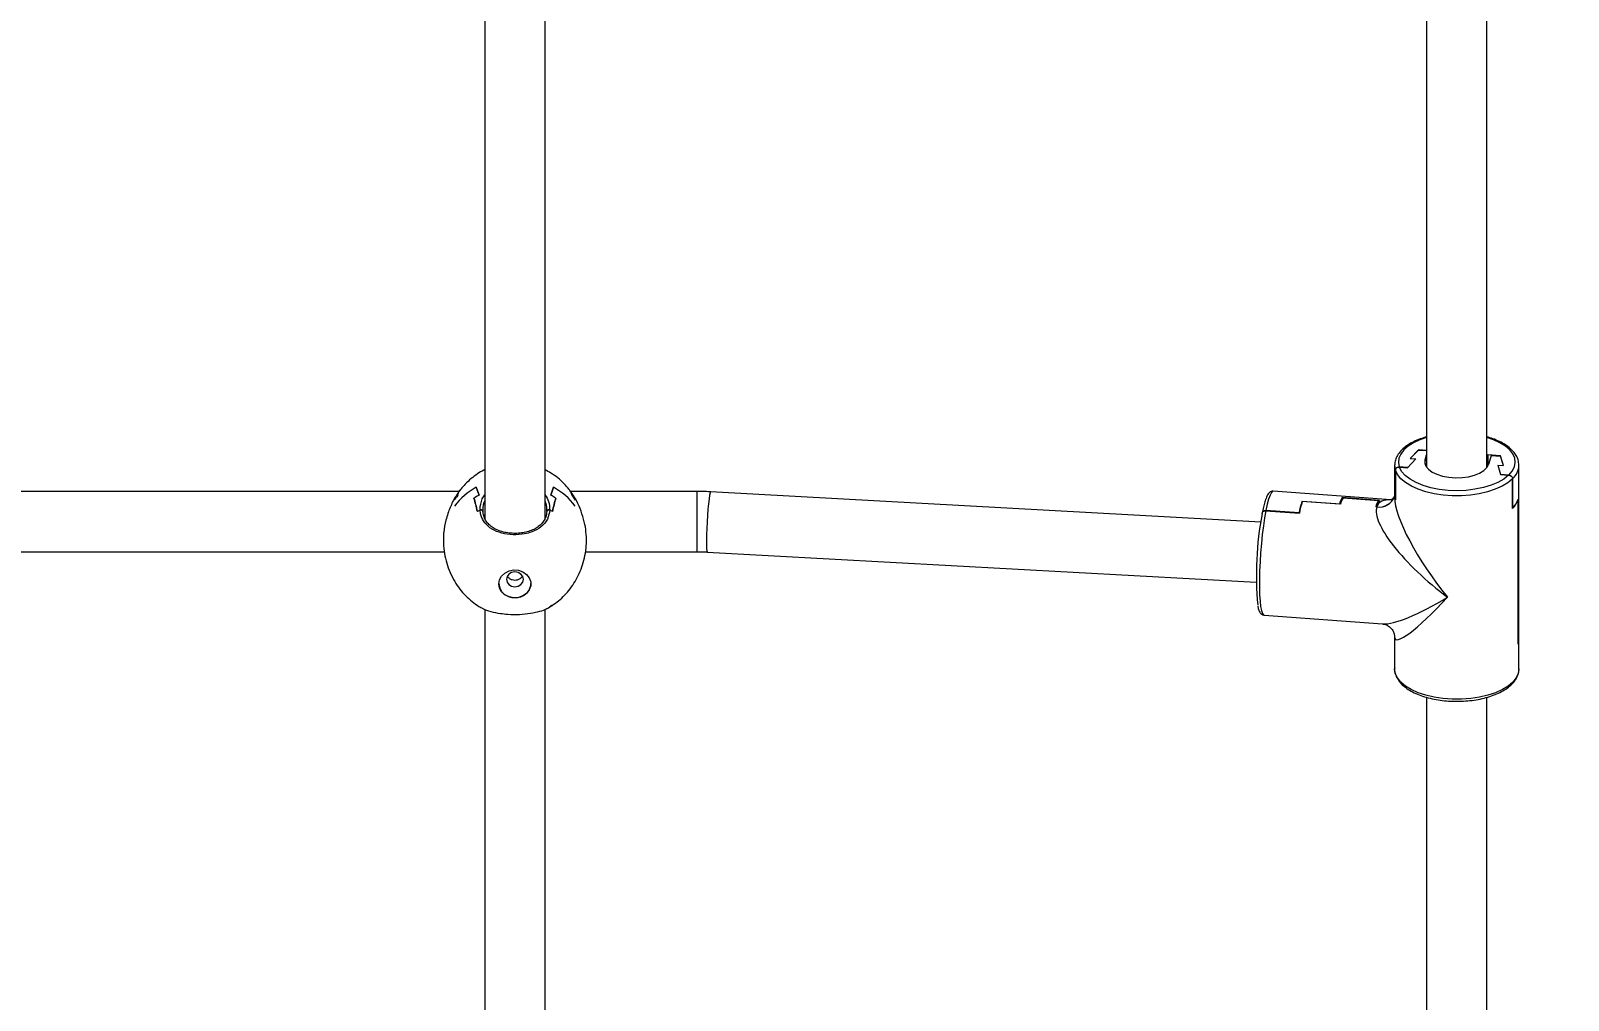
# Model space of a CAD drawing. Header units: millimetres. Extents: x -4213 to 6276, y -6120 to 3870.
# Drawn here: x -298.3 to 109.8, y -1701.8 to -1444.6 of the extents above; entities that cross this region are included whole.
import ezdxf

# ---------------------------------------------------------------- set-up
doc = ezdxf.new("R2010")
doc.units = ezdxf.units.MM
for name, color, linetype in [('DIKOM_ОБЪЕКТ', 7, 'Continuous'), ('DIKOM_РАЗМЕР_ЗОНА', 7, 'Continuous'), ('DIKOM_РАЗМЕР_ОБЪЕКТА', 7, 'Continuous')]:
    doc.layers.add(name, color=color, linetype=linetype)
doc.styles.add('style1', font='arial.ttf', dxfattribs={"width": 0.8})
doc.dimstyles.new('1-50', dxfattribs={"dimtxt": 300, "dimasz": 200, "dimexe": 100, "dimexo": 0, "dimgap": 100, "dimtad": 1, "dimtxsty": 'style1', "dimcen": 200, "dimclrd": 7, "dimclre": 7, "dimclrt": 7, "dimadec": 1, "dimazin": 2, "dimtfac": 1, "dimtmove": 0, "dimatfit": 2, "dimfxl": 0, "dimlwd": 25, "dimlwe": 18, "dimarcsym": 0})

# ---------------------------------------------------------------- blocks, each defined once
blk = doc.blocks.new('*D10')
at = {"layer": 'Defpoints', "color": 0, "transparency": 16777216}
for p in [(-1727.86, 1809.48), (-15.26, -2213.81), (5045.73, -2213.81)]:
    blk.add_point(p, dxfattribs=at)
at = {"layer": 'DIKOM_РАЗМЕР_ОБЪЕКТА', "color": 7, "lineweight": 18, "transparency": 16777216}
for p, q in [((-1727.86, 1809.48), (5145.73, 1809.48)), ((-15.26, -2213.81), (5145.73, -2213.81))]:
    blk.add_line(p, q, dxfattribs=at)
at = {"layer": 'DIKOM_РАЗМЕР_ОБЪЕКТА', "color": 7, "lineweight": 25, "transparency": 16777216}
blk.add_line((5045.73, 1609.48), (5045.73, -2013.81), dxfattribs=at)
at = {"layer": 'DIKOM_РАЗМЕР_ОБЪЕКТА', "color": 7, "transparency": 16777216}
for points in [[(5012.4, 1609.48), (5079.07, 1609.48), (5045.73, 1809.48)], [(5012.4, -2013.81), (5079.07, -2013.81), (5045.73, -2213.81)]]:
    blk.add_solid(points, dxfattribs=at)
at = {"layer": 'DIKOM_РАЗМЕР_ОБЪЕКТА', "color": 7, "transparency": 16777216, "insert": (4792.56, -133.86), "char_height": 300, "attachment_point": 5, "rotation": 90, "style": 'style1'}
blk.add_mtext('4000', dxfattribs=at)
blk = doc.blocks.new('*D11')
at = {"layer": 'Defpoints', "color": 0, "transparency": 16777216}
for p in [(-2152.13, 1385.22), (2355.18, -47.82), (2355.18, -4950.7)]:
    blk.add_point(p, dxfattribs=at)
at = {"layer": 'DIKOM_РАЗМЕР_ОБЪЕКТА', "color": 7, "lineweight": 18, "transparency": 16777216}
for p, q in [((-2152.13, 1385.22), (-2152.13, -5050.7)), ((2355.18, -47.82), (2355.18, -5050.7))]:
    blk.add_line(p, q, dxfattribs=at)
at = {"layer": 'DIKOM_РАЗМЕР_ОБЪЕКТА', "color": 7, "lineweight": 25, "transparency": 16777216}
blk.add_line((-1952.13, -4950.7), (2155.18, -4950.7), dxfattribs=at)
at = {"layer": 'DIKOM_РАЗМЕР_ОБЪЕКТА', "color": 7, "transparency": 16777216}
for points in [[(-1952.13, -4917.36), (-1952.13, -4984.03), (-2152.13, -4950.7)], [(2155.18, -4917.36), (2155.18, -4984.03), (2355.18, -4950.7)]]:
    blk.add_solid(points, dxfattribs=at)
at = {"layer": 'DIKOM_РАЗМЕР_ОБЪЕКТА', "color": 7, "transparency": 16777216, "insert": (229.85, -4697.52), "char_height": 300, "attachment_point": 5, "style": 'style1'}
blk.add_mtext('4500', dxfattribs=at)
blk = doc.blocks.new('*D12')
at = {"layer": 'Defpoints', "color": 0, "transparency": 16777216}
for p in [(-2081.42, 3870.14), (324.17, -3713.81), (6175.91, -3713.81)]:
    blk.add_point(p, dxfattribs=at)
at = {"layer": 'DIKOM_РАЗМЕР_ЗОНА', "color": 7, "lineweight": 18, "transparency": 16777216}
for p, q in [((-2081.42, 3870.14), (6275.91, 3870.14)), ((324.17, -3713.81), (6275.91, -3713.81))]:
    blk.add_line(p, q, dxfattribs=at)
at = {"layer": 'DIKOM_РАЗМЕР_ЗОНА', "color": 7, "lineweight": 25, "transparency": 16777216}
blk.add_line((6175.91, 3670.14), (6175.91, -3513.81), dxfattribs=at)
at = {"layer": 'DIKOM_РАЗМЕР_ЗОНА', "color": 7, "transparency": 16777216}
for points in [[(6142.57, 3670.14), (6209.24, 3670.14), (6175.91, 3870.14)], [(6142.57, -3513.81), (6209.24, -3513.81), (6175.91, -3713.81)]]:
    blk.add_solid(points, dxfattribs=at)
at = {"layer": 'DIKOM_РАЗМЕР_ЗОНА', "color": 7, "transparency": 16777216, "insert": (5922.73, -112.66), "char_height": 300, "attachment_point": 5, "rotation": 90, "style": 'style1'}
blk.add_mtext('7600', dxfattribs=at)
blk = doc.blocks.new('*D13')
at = {"layer": 'Defpoints', "color": 0, "transparency": 16777216}
for p in [(-4212.78, 1738.76), (3855.18, -47.82), (3855.18, -6019.79)]:
    blk.add_point(p, dxfattribs=at)
at = {"layer": 'DIKOM_РАЗМЕР_ЗОНА', "color": 7, "lineweight": 18, "transparency": 16777216}
for p, q in [((-4212.78, 1738.76), (-4212.78, -6119.79)), ((3855.18, -47.82), (3855.18, -6119.79))]:
    blk.add_line(p, q, dxfattribs=at)
at = {"layer": 'DIKOM_РАЗМЕР_ЗОНА', "color": 7, "lineweight": 25, "transparency": 16777216}
blk.add_line((-4012.78, -6019.79), (3655.18, -6019.79), dxfattribs=at)
at = {"layer": 'DIKOM_РАЗМЕР_ЗОНА', "color": 7, "transparency": 16777216}
for points in [[(-4012.78, -5986.46), (-4012.78, -6053.13), (-4212.78, -6019.79)], [(3655.18, -5986.46), (3655.18, -6053.13), (3855.18, -6019.79)]]:
    blk.add_solid(points, dxfattribs=at)
at = {"layer": 'DIKOM_РАЗМЕР_ЗОНА', "color": 7, "transparency": 16777216, "insert": (310.33, -5766.62), "char_height": 300, "attachment_point": 5, "style": 'style1'}
blk.add_mtext('8100', dxfattribs=at)

msp = doc.modelspace()

# ---------------------------------------------------------------- linework, layer by layer
at = {"layer": 'DIKOM_ОБЪЕКТ', "color": 7, "linetype": 'Continuous', "lineweight": 15}
for p, q in [((-177.821, -1336.847), (-177.821, -1574.026)), ((-161.821, -1574.011), (-161.821, -1336.85)), ((72.179, -1360.171), (72.179, -1560.462)), ((88.179, -1560.462), (88.179, -1360.176)), ((67.058, -1560.564), (69.301, -1558.246)), ((70.046, -1555.817), (67.818, -1558.136)), ((70.016, -1555.864), (67.818, -1558.136)), ((67.818, -1558.136), (69.301, -1558.246)), ((70.016, -1555.864), (72.179, -1556.025)), ((72.179, -1555.975), (70.046, -1555.817)), ((70.046, -1555.867), (70.046, -1555.817)), ((71.773, -1558.429), (72.179, -1557.108)), ((71.773, -1559.673), (71.773, -1558.429)), ((91.801, -1557.427), (88.438, -1557.178)), ((88.438, -1557.178), (88.438, -1560.038)), ((89.314, -1557.293), (88.584, -1559.673)), ((89.314, -1557.293), (91.801, -1557.477)), ((92.539, -1559.966), (91.801, -1557.427)), ((91.801, -1557.477), (91.801, -1557.427)), ((92.539, -1559.966), (91.801, -1557.477)), ((63.681, -1559.786), (63.679, -1559.922)), ((63.679, -1559.922), (63.679, -1567.674)), ((63.869, -1561.149), (63.869, -1568.901)), ((63.885, -1569.039), (63.885, -1561.2)), ((67.103, -1560.518), (64.908, -1560.355)), ((64.926, -1560.406), (67.058, -1560.564)), ((91.056, -1559.856), (92.539, -1559.966)), ((91.056, -1559.856), (91.809, -1562.396)), ((93.99, -1562.508), (91.794, -1562.345)), ((91.809, -1562.396), (93.941, -1562.554)), ((96.679, -1559.922), (96.662, -1559.562)), ((96.679, -1606.085), (96.679, -1559.922)), ((-184.625, -1566.85), (-405.024, -1566.85)), ((-179.322, -1567.862), (-180.071, -1565.723)), ((-180.071, -1565.723), (-179.322, -1567.862)), ((-159.572, -1565.723), (-160.321, -1567.862)), ((-160.321, -1567.862), (-159.572, -1565.723)), ((-121.524, -1566.85), (-155.024, -1566.85)), ((-154.966, -1567.013), (-154.637, -1567.974)), ((-121.524, -1566.85), (-121.524, -1582.85)), ((28.134, -1574.992), (-117.894, -1566.95)), ((62.668, -1569.082), (31.46, -1566.772)), ((94.982, -1571.341), (94.982, -1563.502)), ((95.028, -1571.207), (95.028, -1563.455)), ((-178.525, -1568.857), (-177.821, -1567.791)), ((49.03, -1570.246), (39.043, -1569.507)), ((39.043, -1569.507), (39.043, -1569.849)), ((49.277, -1570.265), (39.142, -1569.514)), ((59.663, -1569.225), (49.775, -1568.493)), ((49.775, -1568.493), (49.775, -1568.939)), ((49.985, -1568.565), (59.379, -1569.261)), ((58.918, -1570.978), (58.671, -1570.96)), ((59.379, -1569.731), (59.379, -1569.261)), ((63.679, -1567.761), (63.679, -1568.405)), ((63.885, -1568.902), (63.869, -1568.901)), ((96.494, -1568.969), (96.467, -1568.967)), ((96.494, -1607.293), (96.494, -1568.881)), ((96.494, -1568.969), (96.494, -1607.38)), ((-161.305, -1571.983), (-161.305, -1571.688)), ((29.497, -1571.961), (38.397, -1572.619)), ((38.313, -1572.536), (29.512, -1571.884)), ((38.313, -1572.536), (38.313, -1572.613)), ((95.028, -1571.207), (94.982, -1571.204)), ((-401.09, -1582.85), (-188.567, -1582.85)), ((-151.09, -1582.85), (-121.524, -1582.85)), ((-118.774, -1582.926), (26.945, -1590.951)), ((-177.821, -1598.148), (-177.821, -1835.327)), ((-161.821, -1835.311), (-161.821, -1598.15)), ((29.024, -1599.682), (60.494, -1602.011)), ((63.679, -1605.441), (63.679, -1613.924)), ((96.679, -1613.924), (96.679, -1606.172)), ((96.679, -1613.924), (96.676, -1614.062)), ((72.179, -1621.472), (72.179, -1821.763)), ((88.179, -1821.763), (88.179, -1621.477))]:
    msp.add_line(p, q, dxfattribs=at)
at = {"layer": 'DIKOM_ОБЪЕКТ', "color": 7, "linetype": 'Continuous', "lineweight": 15, "flags": 128}
for points in [[(72.179, -1552.529), (70.394, -1553.145), (68.693, -1553.938), (67.255, -1554.847), (66.112, -1555.853), (65.291, -1556.931), (64.811, -1558.059), (64.682, -1559.209), (64.908, -1560.355)], [(93.99, -1562.508), (94.893, -1561.445), (95.459, -1560.327), (95.676, -1559.18), (95.539, -1558.031), (95.05, -1556.904), (94.221, -1555.827), (93.07, -1554.823), (91.625, -1553.916), (89.918, -1553.127), (88.179, -1552.529)], [(71.773, -1558.429), (71.694, -1559.301), (71.985, -1560.162), (72.634, -1560.975), (73.613, -1561.703), (74.879, -1562.316), (76.377, -1562.786), (78.041, -1563.093), (79.798, -1563.223), (81.572, -1563.17), (83.285, -1562.938), (84.862, -1562.536), (86.234, -1561.981), (87.342, -1561.299), (88.137, -1560.518), (88.584, -1559.673)], [(88.179, -1557.147), (88.28, -1557.162), (88.438, -1557.178)], [(63.679, -1559.922), (63.679, -1559.94), (63.869, -1561.149)], [(94.982, -1563.502), (93.741, -1564.539), (92.2, -1565.474), (90.395, -1566.287), (88.364, -1566.96), (86.153, -1567.478), (83.81, -1567.829), (81.388, -1568.006), (78.938, -1568.005), (76.516, -1567.826), (74.175, -1567.473), (71.966, -1566.953), (69.938, -1566.278), (68.136, -1565.463), (66.599, -1564.526), (65.361, -1563.488), (64.45, -1562.371), (63.885, -1561.2)], [(93.941, -1562.554), (92.673, -1563.557), (91.104, -1564.453), (89.272, -1565.218), (87.221, -1565.834), (85.001, -1566.288), (82.664, -1566.567), (80.268, -1566.666), (77.87, -1566.581), (75.527, -1566.315), (73.296, -1565.874), (71.231, -1565.269), (69.381, -1564.514), (67.791, -1563.628), (66.499, -1562.631), (65.536, -1561.549), (64.926, -1560.406)], [(-117.894, -1566.95), (-117.921, -1566.961), (-118.035, -1567.24), (-118.163, -1567.878), (-118.299, -1568.846), (-118.437, -1570.1), (-118.57, -1571.579), (-118.692, -1573.216), (-118.797, -1574.933), (-118.88, -1576.65), (-118.938, -1578.287), (-118.968, -1579.768), (-118.968, -1581.023), (-118.938, -1581.993), (-118.88, -1582.633), (-118.797, -1582.914), (-118.774, -1582.926)], [(31.46, -1566.772), (31.3, -1566.805), (30.958, -1567.144), (30.6, -1567.84), (30.235, -1568.879), (29.869, -1570.237), (29.512, -1571.884)], [(29.497, -1571.961), (29.157, -1573.87), (28.841, -1575.987), (28.556, -1578.266), (28.309, -1580.655), (28.105, -1583.101), (27.948, -1585.55), (27.842, -1587.947), (27.79, -1590.24), (27.792, -1592.376), (27.849, -1594.309), (27.959, -1595.995), (28.12, -1597.397), (28.328, -1598.484), (28.578, -1599.232), (28.866, -1599.623), (29.024, -1599.682)], [(-174.072, -1591.389), (-173.883, -1590.298), (-173.333, -1589.303), (-172.471, -1588.495), (-171.374, -1587.943), (-170.139, -1587.697), (-168.876, -1587.78), (-167.696, -1588.183), (-166.706, -1588.871), (-165.992, -1589.782), (-165.619, -1590.837), (-165.619, -1591.94), (-165.992, -1592.995), (-166.706, -1593.906), (-167.696, -1594.594), (-168.876, -1594.998), (-170.139, -1595.08), (-171.374, -1594.835), (-172.471, -1594.283), (-173.333, -1593.474), (-173.883, -1592.48), (-174.072, -1591.389)], [(-169.821, -1592.13), (-168.96, -1591.981), (-168.231, -1591.556), (-167.743, -1590.92), (-167.572, -1590.17), (-167.743, -1589.42), (-168.231, -1588.785), (-168.96, -1588.36), (-169.821, -1588.211), (-170.683, -1588.36), (-171.412, -1588.785), (-171.9, -1589.42), (-172.071, -1590.17), (-171.9, -1590.92), (-171.412, -1591.556), (-170.683, -1591.981), (-169.821, -1592.13)], [(96.676, -1614.062), (96.499, -1615.116), (95.954, -1616.299), (95.056, -1617.429), (93.825, -1618.481), (92.288, -1619.43), (90.48, -1620.256), (88.442, -1620.941), (86.218, -1621.468), (83.859, -1621.826), (81.417, -1622.007), (78.948, -1622.008), (76.507, -1621.827), (74.147, -1621.469), (71.923, -1620.943), (69.884, -1620.259), (68.075, -1619.433), (66.537, -1618.484), (65.305, -1617.433), (64.405, -1616.303), (63.859, -1615.12), (63.679, -1613.924)]]:
    msp.add_lwpolyline(points, dxfattribs=at)
at = {"layer": 'DIKOM_ОБЪЕКТ', "color": 7, "linetype": 'Continuous', "lineweight": 15}
for centre, radius, start, end in [((91.76, -1559.777), 4.921, 311.62367, 358.31229), ((-171.405, -1581.476), 17.979, 118.81719, 143.29471), ((-168.238, -1581.476), 17.979, 36.70529, 61.18281), ((-167.545, -1575.671), 15.31, 37.50566, 38.83472), ((-172.463, -1578.294), 16.242, 140.55491, 145.83316), ((-170.562, -1584.896), 19.154, 117.21507, 121.94569), ((-169.07, -1584.876), 19.131, 58.05146, 62.78778), ((-167.18, -1578.294), 16.242, 34.16684, 39.44509), ((68.984, -1578.326), 31.213, 163.58753, 169.30878), ((69.388, -1578.412), 31.528, 163.60721, 169.41197), ((55.421, -1571.926), 6.608, 148.69668, 165.27147), ((56.03, -1572.08), 6.993, 149.82731, 164.9518), ((65.417, -1572.772), 6.985, 149.82261, 164.96335), ((59.476, -1566.501), 4.512, 262.90506, 339.32715), ((59.537, -1566.597), 4.424, 261.96659, 339.41581), ((65.309, -1572.658), 6.608, 148.69668, 165.27147), ((67.769, -1567.668), 4.091, 180.07975, 197.54302), ((67.783, -1567.754), 4.104, 180.09961, 198.25095), ((90.978, -1567.12), 5.818, 313.49653, 341.47766), ((91.012, -1567.051), 5.78, 314.01776, 341.53486), ((-170.548, -1587.318), 17.714, 118.74696, 121.41136), ((-169.165, -1587.441), 17.855, 58.60314, 61.24685), ((112.535, -1588.944), 85.563, 169.12711, 185.42592), ((-170.114, -1591.047), 3.966, 183.66524, 274.22284), ((-169.529, -1591.047), 3.966, 265.77539, 356.33653), ((-169.318, -1581.436), 18.16, 298.77533, 301.37468), ((92.576, -1606.078), 4.103, 342.77265, 359.89318), ((92.568, -1606.164), 4.11, 342.78822, 359.8793)]:
    msp.add_arc(centre, radius, start, end, dxfattribs=at)
for centre, major_axis, ratio, start_param, end_param in [((80.179, -1586.923), (20.83, -16.769), 0.2931183, 3.2582357, 4.8290321), ((80.179, -1586.923), (20.83, -16.769), 0.2931183, 2.739863, 3.2582357), ((80.179, -1586.923), (-15.548, 21.096), 0.2617599, 0.3292647, 0.3412619), ((80.179, -1586.923), (-15.548, 21.096), 0.2617599, 0.3412619, 1.7625369), ((-169.821, -1574.018), (8.5, 0), 0.346112, 2.7968915, 2.9562554), ((-169.821, -1574.018), (8.5, 0), 0.346112, 0.1870179, 0.3447012), ((80.179, -1586.923), (21.183, 14.42), 0.2116084, 3.4017957, 4.4542193), ((80.179, -1586.923), (16.284, 19.132), 0.1389714, 2.9797448, 4.4010199)]:
    msp.add_ellipse(centre, major_axis=major_axis, ratio=ratio, start_param=start_param, end_param=end_param, dxfattribs=at)
for points, knots in [([(72.179, -1552.369), (71.606, -1552.541), (70.374, -1552.91), (68.695, -1553.645), (67.136, -1554.53), (65.827, -1555.542), (64.788, -1556.662), (64.082, -1557.872), (63.717, -1558.923), (63.721, -1559.557), (63.722, -1559.76)], [0, 0, 0, 0, 0.1185318, 0.2553051, 0.3927679, 0.5309148, 0.6691167, 0.8055084, 0.9377492, 1, 1, 1, 1]), ([(96.62, -1559.496), (96.605, -1559.263), (96.561, -1558.622), (96.144, -1557.608), (95.422, -1556.483), (94.397, -1555.427), (93.097, -1554.451), (91.534, -1553.583), (89.891, -1552.876), (88.702, -1552.528), (88.179, -1552.374)], [0, 0, 0, 0, 0.0737149, 0.2023921, 0.3333924, 0.4686739, 0.6075949, 0.7482637, 0.8890734, 1, 1, 1, 1]), ([(-177.821, -1561.109), (-177.902, -1561.146), (-178.585, -1561.453), (-179.812, -1562.222), (-181.483, -1563.452), (-182.963, -1564.809), (-183.791, -1565.817), (-184.161, -1566.268)], [0, 0, 0, 0, 0.0320018, 0.2707699, 0.5226497, 0.786581, 1, 1, 1, 1]), ([(-155.48, -1566.266), (-155.891, -1565.77), (-156.789, -1564.688), (-158.406, -1563.254), (-160.106, -1562.008), (-161.297, -1561.39), (-161.821, -1561.118)], [0, 0, 0, 0, 0.2357984, 0.514542, 0.7860917, 1, 1, 1, 1]), ([(63.869, -1561.149), (63.877, -1561.065), (63.895, -1560.888), (64.045, -1560.651), (64.282, -1560.465), (64.582, -1560.355), (64.802, -1560.355), (64.908, -1560.355)], [0, 0, 0, 0, 0.1812373, 0.3816669, 0.5866984, 0.8002855, 1, 1, 1, 1]), ([(63.885, -1561.2), (63.885, -1561.19), (63.886, -1561.088), (63.934, -1560.894), (64.101, -1560.659), (64.356, -1560.488), (64.645, -1560.402), (64.843, -1560.405), (64.926, -1560.406)], [0, 0, 0, 0, 0.021089, 0.2210073, 0.4213457, 0.6274882, 0.8430619, 1, 1, 1, 1]), ([(93.941, -1562.554), (94.038, -1562.567), (94.259, -1562.599), (94.538, -1562.739), (94.772, -1562.941), (94.932, -1563.182), (94.981, -1563.386), (94.982, -1563.492), (94.982, -1563.502)], [0, 0, 0, 0, 0.182681, 0.4148827, 0.5692516, 0.7739559, 0.978816, 1, 1, 1, 1]), ([(93.99, -1562.508), (94.003, -1562.509), (94.14, -1562.52), (94.398, -1562.588), (94.713, -1562.78), (94.907, -1563.014), (95.01, -1563.245), (95.022, -1563.382), (95.028, -1563.455)], [0, 0, 0, 0, 0.026074, 0.2583687, 0.488212, 0.7092218, 0.8434905, 1, 1, 1, 1]), ([(-184.161, -1566.268), (-184.273, -1566.394), (-184.636, -1566.803), (-184.924, -1567.265), (-185.122, -1567.585)], [0, 0, 0, 0, 0.3095213, 1, 1, 1, 1]), ([(-185.006, -1567.974), (-184.928, -1567.654), (-184.788, -1567.077), (-184.354, -1566.518), (-184.16, -1566.268)], [0, 0, 0, 0, 0.5547736, 1, 1, 1, 1]), ([(-185.006, -1567.974), (-184.928, -1567.654), (-184.788, -1567.077), (-184.354, -1566.518), (-184.16, -1566.268)], [0, 0, 0, 0, 0.5547736, 1, 1, 1, 1]), ([(-154.637, -1567.974), (-154.715, -1567.654), (-154.855, -1567.077), (-155.289, -1566.517), (-155.483, -1566.268)], [0, 0, 0, 0, 0.5547024, 1, 1, 1, 1]), ([(-154.535, -1567.565), (-154.747, -1567.223), (-155.031, -1566.767), (-155.39, -1566.367), (-155.48, -1566.266)], [0, 0, 0, 0, 0.7491299, 1, 1, 1, 1]), ([(-117.894, -1566.95), (-118.601, -1566.917), (-119.81, -1566.86), (-121.021, -1566.853), (-121.524, -1566.85)], [0, 0, 0, 0, 0.585257, 1, 1, 1, 1]), ([(31.447, -1566.794), (31.263, -1566.799), (30.872, -1566.808), (30.438, -1567.121), (30.09, -1567.519), (29.804, -1568.009), (29.622, -1568.497), (29.539, -1568.721)], [0, 0, 0, 0, 0.1488592, 0.31602, 0.505953, 0.7738675, 1, 1, 1, 1]), ([(-185.114, -1567.59), (-185.299, -1567.845), (-185.93, -1568.717), (-186.816, -1570.586), (-187.619, -1572.71), (-188.273, -1574.897), (-188.715, -1577.066), (-188.77, -1578.453), (-188.786, -1578.846)], [0, 0, 0, 0, 0.1110241, 0.3805673, 0.5140747, 0.652126, 0.9015339, 1, 1, 1, 1]), ([(-179.78, -1572.2), (-179.929, -1571.547), (-180.23, -1570.232), (-180.54, -1569.175), (-180.696, -1568.643)], [0, 0, 0, 0, 0.4964861, 1, 1, 1, 1]), ([(-180.696, -1568.643), (-180.542, -1569.167), (-180.232, -1570.224), (-179.931, -1571.539), (-179.78, -1572.2)], [0, 0, 0, 0, 0.496578, 1, 1, 1, 1]), ([(-179.067, -1571.787), (-179.07, -1571.699), (-179.101, -1570.728), (-178.799, -1569.748), (-178.525, -1568.857)], [0, 0, 0, 0, 0.0913875, 1, 1, 1, 1]), ([(-177.821, -1569.262), (-177.822, -1569.262), (-178.292, -1570.046), (-178.352, -1571.097), (-178.312, -1572.065), (-178.307, -1572.2)], [0, 0, 0, 0, 0.000436, 0.8605287, 1, 1, 1, 1]), ([(-161.821, -1567.706), (-161.453, -1568.308), (-160.651, -1569.617), (-160.602, -1571.026), (-160.576, -1571.787)], [0, 0, 0, 0, 0.459698, 1, 1, 1, 1]), ([(-161.336, -1572.2), (-161.308, -1571.42), (-161.274, -1570.482), (-161.742, -1569.606), (-161.821, -1569.458)], [0, 0, 0, 0, 0.8306533, 1, 1, 1, 1]), ([(-158.946, -1568.643), (-159.101, -1569.167), (-159.411, -1570.224), (-159.712, -1571.539), (-159.863, -1572.2)], [0, 0, 0, 0, 0.4965796, 1, 1, 1, 1]), ([(-159.863, -1572.2), (-159.714, -1571.547), (-159.413, -1570.232), (-159.103, -1569.175), (-158.946, -1568.643)], [0, 0, 0, 0, 0.4964844, 1, 1, 1, 1]), ([(-150.847, -1578.876), (-150.911, -1578.023), (-151.044, -1576.269), (-151.772, -1573.391), (-152.8, -1570.615), (-153.801, -1568.578), (-154.378, -1567.786), (-154.537, -1567.566)], [0, 0, 0, 0, 0.2062284, 0.4237822, 0.6523966, 0.9038194, 1, 1, 1, 1]), ([(29.539, -1568.721), (29.497, -1568.822), (29.321, -1569.249), (29.043, -1570.265), (28.75, -1571.488), (28.589, -1572.318), (28.538, -1572.579)], [0, 0, 0, 0, 0.1147122, 0.485669, 0.8379818, 1, 1, 1, 1]), ([(63.656, -1568.198), (63.595, -1568.309), (63.462, -1568.552), (63.022, -1568.945), (62.651, -1569.093), (62.629, -1569.095), (62.62, -1569.096)], [0, 0, 0, 0, 0.2533821, 0.5534522, 0.810283, 1, 1, 1, 1]), ([(-179.067, -1571.787), (-179.019, -1571.767), (-178.924, -1571.725), (-178.762, -1571.719), (-178.607, -1571.758), (-178.471, -1571.84), (-178.366, -1571.961), (-178.314, -1572.088), (-178.309, -1572.171), (-178.307, -1572.2)], [0, 0, 0, 0, 0.1453503, 0.2907587, 0.4346189, 0.5821608, 0.7385253, 0.9062008, 1, 1, 1, 1]), ([(-178.307, -1572.2), (-178.313, -1572.144), (-178.326, -1572.031), (-178.424, -1571.882), (-178.567, -1571.774), (-178.736, -1571.721), (-178.904, -1571.723), (-179.012, -1571.758), (-179.062, -1571.785), (-179.067, -1571.787)], [0, 0, 0, 0, 0.1776321, 0.3554403, 0.5284379, 0.6893436, 0.8388252, 0.9830916, 1, 1, 1, 1]), ([(-160.576, -1571.787), (-160.708, -1572.605), (-160.981, -1574.288), (-162.722, -1576.33), (-164.985, -1577.557), (-167.553, -1578.238), (-170.317, -1578.435), (-173.363, -1578.011), (-176.008, -1576.943), (-177.95, -1575.261), (-178.891, -1573.434), (-179.021, -1572.219), (-179.067, -1571.787)], [0, 0, 0, 0, 0.1114323, 0.2293601, 0.3390136, 0.4101114, 0.516712, 0.623258, 0.7293929, 0.834804, 0.9414157, 1, 1, 1, 1]), ([(-162.658, -1575.317), (-162.955, -1575.621), (-163.555, -1576.235), (-164.774, -1576.952), (-166.168, -1577.501), (-167.701, -1577.851), (-169.309, -1578.008), (-170.937, -1577.973), (-172.524, -1577.743), (-174.003, -1577.322), (-175.322, -1576.717), (-176.428, -1575.94), (-177.312, -1575.007), (-177.923, -1573.926), (-178.252, -1572.962), (-178.266, -1572.351), (-178.271, -1572.163)], [0, 0, 0, 0, 0.0734679, 0.148422, 0.2227927, 0.2967672, 0.3704874, 0.4445614, 0.5185353, 0.5924187, 0.6656968, 0.7389659, 0.8125469, 0.8881431, 0.9655777, 1, 1, 1, 1]), ([(-161.373, -1572.163), (-161.387, -1572.43), (-161.425, -1573.136), (-161.856, -1574.184), (-162.288, -1574.975), (-162.642, -1575.303), (-162.658, -1575.317)], [0, 0, 0, 0, 0.2315507, 0.6116562, 0.9828981, 1, 1, 1, 1]), ([(-160.576, -1571.787), (-160.624, -1571.767), (-160.719, -1571.725), (-160.881, -1571.719), (-161.036, -1571.758), (-161.172, -1571.84), (-161.277, -1571.961), (-161.329, -1572.088), (-161.334, -1572.171), (-161.336, -1572.2)], [0, 0, 0, 0, 0.1453542, 0.2907664, 0.4346304, 0.5821762, 0.7385448, 0.9061887, 1, 1, 1, 1]), ([(-161.336, -1572.2), (-161.33, -1572.144), (-161.317, -1572.031), (-161.219, -1571.882), (-161.076, -1571.774), (-160.907, -1571.721), (-160.739, -1571.723), (-160.631, -1571.758), (-160.581, -1571.785), (-160.576, -1571.787)], [0, 0, 0, 0, 0.1776321, 0.3554403, 0.5284379, 0.6893436, 0.8388252, 0.9830916, 1, 1, 1, 1]), ([(28.508, -1572.804), (28.514, -1572.733), (28.527, -1572.554), (28.658, -1572.294), (28.877, -1572.1), (29.138, -1571.984), (29.342, -1571.952), (29.473, -1571.959), (29.497, -1571.961)], [0, 0, 0, 0, 0.1531383, 0.3858046, 0.6118608, 0.7533929, 0.9536634, 1, 1, 1, 1]), ([(28.523, -1572.726), (28.531, -1572.64), (28.549, -1572.445), (28.703, -1572.18), (28.96, -1571.978), (29.247, -1571.882), (29.436, -1571.884), (29.512, -1571.884)], [0, 0, 0, 0, 0.1871646, 0.4187104, 0.6429111, 0.8564556, 1, 1, 1, 1]), ([(-188.773, -1578.846), (-188.794, -1579.447), (-188.846, -1580.929), (-188.566, -1583.293), (-187.977, -1585.893), (-187.055, -1588.414), (-185.87, -1590.714), (-184.475, -1592.757), (-182.942, -1594.526), (-181.238, -1596.061), (-179.714, -1597.189), (-178.716, -1597.714), (-178.382, -1597.89)], [0, 0, 0, 0, 0.0794395, 0.1961131, 0.3134958, 0.4312095, 0.5490868, 0.6529994, 0.7548033, 0.8542953, 0.9512195, 1, 1, 1, 1]), ([(-161.234, -1597.892), (-160.776, -1597.635), (-159.711, -1597.036), (-158.16, -1595.858), (-156.568, -1594.382), (-155.1, -1592.665), (-153.79, -1590.729), (-152.677, -1588.592), (-151.793, -1586.282), (-151.174, -1583.829), (-150.823, -1581.342), (-150.839, -1579.679), (-150.847, -1578.876)], [0, 0, 0, 0, 0.0681413, 0.1583071, 0.2527945, 0.351318, 0.453595, 0.5593358, 0.6681919, 0.7797633, 0.8936044, 1, 1, 1, 1]), ([(-121.524, -1582.85), (-120.986, -1582.854), (-120.068, -1582.862), (-119.153, -1582.907), (-118.774, -1582.926)], [0, 0, 0, 0, 0.5852507, 1, 1, 1, 1]), ([(-169.821, -1590.46), (-170.071, -1590.436), (-170.569, -1590.389), (-171.218, -1590.014), (-171.645, -1589.626), (-171.762, -1589.353), (-171.786, -1589.296)], [0, 0, 0, 0, 0.3039871, 0.6077182, 0.917711, 1, 1, 1, 1]), ([(-167.846, -1589.269), (-167.886, -1589.356), (-168.026, -1589.656), (-168.488, -1590.065), (-169.134, -1590.403), (-169.606, -1590.442), (-169.821, -1590.46)], [0, 0, 0, 0, 0.1241728, 0.4290983, 0.740295, 1, 1, 1, 1]), ([(-178.375, -1597.877), (-178.306, -1597.931), (-177.992, -1598.173), (-176.34, -1598.705), (-174.011, -1599.199), (-171.37, -1599.488), (-168.597, -1599.525), (-165.6, -1599.208), (-163.15, -1598.657), (-161.65, -1598.159), (-161.323, -1597.929), (-161.245, -1597.874)], [0, 0, 0, 0, 0.0414502, 0.1888572, 0.3269008, 0.4173844, 0.5531558, 0.6887669, 0.8236906, 0.9579138, 1, 1, 1, 1]), ([(27.372, -1597.282), (27.394, -1597.415), (27.485, -1597.946), (27.673, -1598.503), (27.964, -1599.072), (28.339, -1599.453), (28.767, -1599.698), (29.001, -1599.665), (29.037, -1599.66)], [0, 0, 0, 0, 0.1084403, 0.4344648, 0.6488646, 0.8144494, 0.9714723, 1, 1, 1, 1]), ([(60.548, -1602.022), (60.588, -1602.024), (60.731, -1602.031), (61.277, -1602.157), (62.086, -1602.554), (62.894, -1603.284), (63.43, -1604.166), (63.656, -1604.957), (63.667, -1605.258), (63.672, -1605.389)], [0, 0, 0, 0, 0.0570521, 0.2037864, 0.3730731, 0.5485666, 0.7214481, 0.8785616, 1, 1, 1, 1]), ([(63.701, -1613.683), (63.694, -1613.73), (63.618, -1614.182), (63.781, -1615.054), (64.198, -1616.239), (64.94, -1617.363), (65.959, -1618.42), (67.261, -1619.395), (68.82, -1620.266), (70.601, -1621.013), (72.562, -1621.623), (74.664, -1622.086), (76.868, -1622.396), (79.131, -1622.549), (81.413, -1622.542), (83.672, -1622.376), (85.866, -1622.055), (87.954, -1621.58), (89.898, -1620.961), (91.665, -1620.203), (93.22, -1619.315), (94.531, -1618.305), (95.569, -1617.184), (96.275, -1615.975), (96.64, -1614.923), (96.636, -1614.29), (96.635, -1614.088)], [0, 0, 0, 0, 0.0047839, 0.0462228, 0.0874258, 0.1293724, 0.1726912, 0.2171764, 0.2622193, 0.3073108, 0.3522657, 0.397078, 0.4417762, 0.4864022, 0.531, 0.5756052, 0.6202498, 0.664976, 0.7098299, 0.7548646, 0.800125, 0.8456097, 0.8911122, 0.936022, 0.979562, 1, 1, 1, 1])]:
    msp.add_open_spline(points, degree=3, knots=knots, dxfattribs=at)

# ---------------------------------------------------------------- dimensions: what is measured, and where the dimension line sits
at = {"layer": 'DIKOM_РАЗМЕР_ЗОНА'}
dim = msp.add_linear_dim(base=(6175.905, -3713.814), p1=(-2081.415, 3870.14), p2=(324.174, -3713.814), angle=90, text='7600', dimstyle='1-50', dxfattribs=at)
dim.commit()
dim.dimension.update_dxf_attribs({"geometry": '*D12', "text_midpoint": (6175.905, -112.661), "dimtype": 160})
dim = msp.add_linear_dim(base=(3855.179, -6019.794), p1=(-4212.782, 1738.764), p2=(3855.179, -47.824), text='8100', dimstyle='1-50', dxfattribs=at)
dim.commit()
dim.dimension.update_dxf_attribs({"geometry": '*D13', "text_midpoint": (310.333, -6019.794), "dimtype": 160})
at = {"layer": 'DIKOM_РАЗМЕР_ОБЪЕКТА'}
dim = msp.add_linear_dim(base=(5045.733, -2213.814), p1=(-1727.861, 1809.479), p2=(-15.262, -2213.814), angle=90, text='4000', dimstyle='1-50', dxfattribs=at)
dim.commit()
dim.dimension.update_dxf_attribs({"geometry": '*D10', "text_midpoint": (5045.733, -133.859), "dimtype": 160})
dim = msp.add_linear_dim(base=(2355.179, -4950.697), p1=(-2152.125, 1385.215), p2=(2355.179, -47.824), text='4500', dimstyle='1-50', dxfattribs=at)
dim.commit()
dim.dimension.update_dxf_attribs({"geometry": '*D11', "text_midpoint": (229.847, -4950.697), "dimtype": 160})

doc.saveas('drawing.dxf')
